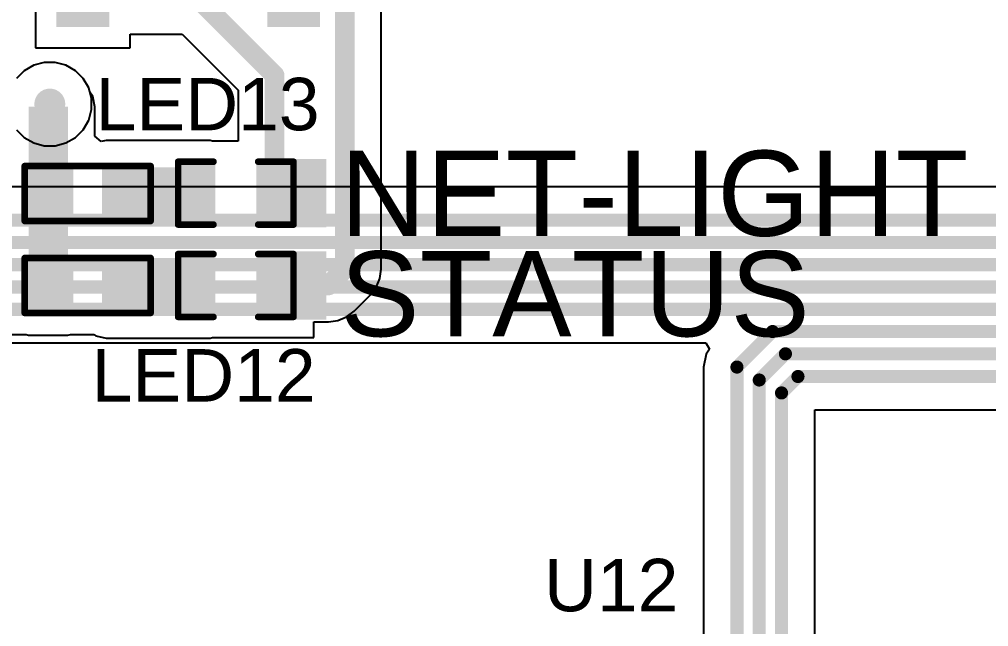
# Model space of a CAD drawing. Header units: millimetres. Extents: x 0 to 214, y 0 to 214.
# Drawn here: x 1.403 to 2.142, y 2.621 to 3.085 of the extents above; entities that cross this region are included whole.
import ezdxf

# ---------------------------------------------------------------- set-up
doc = ezdxf.new("R2010")
doc.units = ezdxf.units.MM
doc.header["$MEASUREMENT"] = 0
for name, color, linetype in [('BottomLayer', 5, 'Continuous'), ('BottomSolder', 6, 'Continuous'), ('TopLayer', 1, 'Continuous'), ('TopOverlay', 2, 'Continuous'), ('TopPaste', 8, 'Continuous'), ('TopSolder', 216, 'Continuous'), ('ViaHoleLayer', 16, 'Continuous')]:
    doc.layers.add(name, color=color, linetype=linetype)
doc.styles.add('Arial', font='', dxfattribs={"height": 0.2})
doc.styles.get('Arial').set_extended_font_data('Arial')

# ---------------------------------------------------------------- blocks, each defined once
blk = doc.blocks.new('SOT_23_45')
at = {"layer": 'TopLayer'}
for points in [[(-0.01614, 0.05748), (0.01614, 0.05748), (0.01614, 0.02126), (-0.01614, 0.02126)], [(-0.05354, -0.02126), (-0.02126, -0.02126), (-0.02126, -0.05748), (-0.05354, -0.05748)], [(0.02126, -0.02126), (0.05354, -0.02126), (0.05354, -0.05748), (0.02126, -0.05748)]]:
    blk.add_hatch(color=1, dxfattribs=at).paths.add_polyline_path(points)
at = {"layer": 'TopPaste'}
for points in [[(-0.01614, 0.05748), (0.01614, 0.05748), (0.01614, 0.02126), (-0.01614, 0.02126)], [(-0.05354, -0.02126), (-0.02126, -0.02126), (-0.02126, -0.05748), (-0.05354, -0.05748)], [(0.02126, -0.02126), (0.05354, -0.02126), (0.05354, -0.05748), (0.02126, -0.05748)]]:
    blk.add_hatch(color=8, dxfattribs=at).paths.add_polyline_path(points)
at = {"layer": 'TopSolder'}
for points in [[(-0.02014, 0.06148), (0.02014, 0.06148), (0.02014, 0.01726), (-0.02014, 0.01726)], [(-0.05754, -0.01726), (-0.01726, -0.01726), (-0.01726, -0.06148), (-0.05754, -0.06148)], [(0.01726, -0.01726), (0.05754, -0.01726), (0.05754, -0.06148), (0.01726, -0.06148)]]:
    blk.add_hatch(color=216, dxfattribs=at).paths.add_polyline_path(points)
at = {"layer": 'TopOverlay', "const_width": 0.005}
for points in [[(-0.022, 0.032), (-0.061, 0.032)], [(-0.061, 0.032), (-0.061, -0.023)], [(0.061, 0.032), (0.022, 0.032)], [(0.061, 0.032), (0.061, -0.023)], [(0.013, -0.031), (-0.013, -0.031)], [(-0.066, -0.041), (-0.066, -0.051)], [(-0.061, -0.046), (-0.066, -0.041)], [(-0.061, -0.046), (-0.066, -0.051)]]:
    blk.add_lwpolyline(points, dxfattribs=at)
at = {"layer": 'TopOverlay', "const_width": 0.0025}
for points in [[(-0.06225, 0.032, 1), (-0.05975, 0.032, 1)], [(-0.06225, 0.032, 1), (-0.05975, 0.032, 1)], [(-0.02325, 0.032, 1), (-0.02075, 0.032, 1)], [(0.02075, 0.032, 1), (0.02325, 0.032, 1)], [(0.05975, 0.032, 1), (0.06225, 0.032, 1)], [(0.05975, 0.032, 1), (0.06225, 0.032, 1)], [(-0.06225, -0.023, 1), (-0.05975, -0.023, 1)], [(0.05975, -0.023, 1), (0.06225, -0.023, 1)], [(-0.01425, -0.031, 1), (-0.01175, -0.031, 1)], [(0.01175, -0.031, 1), (0.01425, -0.031, 1)], [(-0.06725, -0.041, 1), (-0.06475, -0.041, 1)], [(-0.06725, -0.041, 1), (-0.06475, -0.041, 1)], [(-0.06225, -0.046, 1), (-0.05975, -0.046, 1)], [(-0.06225, -0.046, 1), (-0.05975, -0.046, 1)], [(-0.06725, -0.051, 1), (-0.06475, -0.051, 1)], [(-0.06725, -0.051, 1), (-0.06475, -0.051, 1)]]:
    blk.add_lwpolyline(points, format="xyb", close=True, dxfattribs=at)
blk = doc.blocks.new('R___0603_131')
at = {"layer": 'TopLayer'}
for points in [[(-0.015, 0.0175), (-0.015, -0.0175), (-0.045, -0.0175), (-0.045, 0.0175)], [(0.045, 0.0175), (0.045, -0.0175), (0.015, -0.0175), (0.015, 0.0175)]]:
    blk.add_hatch(color=1, dxfattribs=at).paths.add_polyline_path(points)
at = {"layer": 'TopPaste'}
for points in [[(-0.015, 0.0175), (-0.015, -0.0175), (-0.045, -0.0175), (-0.045, 0.0175)], [(0.045, 0.0175), (0.045, -0.0175), (0.015, -0.0175), (0.015, 0.0175)]]:
    blk.add_hatch(color=8, dxfattribs=at).paths.add_polyline_path(points)
at = {"layer": 'TopSolder'}
for points in [[(-0.011, 0.0215), (-0.011, -0.0215), (-0.049, -0.0215), (-0.049, 0.0215)], [(0.049, 0.0215), (0.049, -0.0215), (0.011, -0.0215), (0.011, 0.0215)]]:
    blk.add_hatch(color=216, dxfattribs=at).paths.add_polyline_path(points)
at = {"layer": 'TopOverlay', "const_width": 0.005}
for points in [[(-0.048, 0.021), (-0.048, -0.021)], [(0.048, 0.021), (-0.048, 0.021)], [(0.048, 0.021), (0.048, -0.021)], [(0.048, -0.021), (-0.048, -0.021)]]:
    blk.add_lwpolyline(points, dxfattribs=at)
at = {"layer": 'TopOverlay', "const_width": 0.0025}
for points in [[(-0.04925, 0.021, 1), (-0.04675, 0.021, 1)], [(-0.04925, 0.021, 1), (-0.04675, 0.021, 1)], [(0.04675, 0.021, 1), (0.04925, 0.021, 1)], [(0.04675, 0.021, 1), (0.04925, 0.021, 1)], [(-0.04925, -0.021, 1), (-0.04675, -0.021, 1)], [(-0.04925, -0.021, 1), (-0.04675, -0.021, 1)], [(0.04675, -0.021, 1), (0.04925, -0.021, 1)], [(0.04675, -0.021, 1), (0.04925, -0.021, 1)]]:
    blk.add_lwpolyline(points, format="xyb", close=True, dxfattribs=at)
blk = doc.blocks.new('R___0603_139')
at = {"layer": 'TopLayer'}
for points in [[(-0.015, 0.0175), (-0.015, -0.0175), (-0.045, -0.0175), (-0.045, 0.0175)], [(0.045, 0.0175), (0.045, -0.0175), (0.015, -0.0175), (0.015, 0.0175)]]:
    blk.add_hatch(color=1, dxfattribs=at).paths.add_polyline_path(points)
at = {"layer": 'TopPaste'}
for points in [[(-0.015, 0.0175), (-0.015, -0.0175), (-0.045, -0.0175), (-0.045, 0.0175)], [(0.045, 0.0175), (0.045, -0.0175), (0.015, -0.0175), (0.015, 0.0175)]]:
    blk.add_hatch(color=8, dxfattribs=at).paths.add_polyline_path(points)
at = {"layer": 'TopSolder'}
for points in [[(-0.011, 0.0215), (-0.011, -0.0215), (-0.049, -0.0215), (-0.049, 0.0215)], [(0.049, 0.0215), (0.049, -0.0215), (0.011, -0.0215), (0.011, 0.0215)]]:
    blk.add_hatch(color=216, dxfattribs=at).paths.add_polyline_path(points)
at = {"layer": 'TopOverlay', "const_width": 0.005}
for points in [[(0.048, 0.021), (-0.048, 0.021)], [(-0.048, 0.021), (-0.048, -0.021)], [(0.048, 0.021), (0.048, -0.021)], [(0.048, -0.021), (-0.048, -0.021)]]:
    blk.add_lwpolyline(points, dxfattribs=at)
at = {"layer": 'TopOverlay', "const_width": 0.0025}
for points in [[(-0.04925, 0.021, 1), (-0.04675, 0.021, 1)], [(-0.04925, 0.021, 1), (-0.04675, 0.021, 1)], [(0.04675, 0.021, 1), (0.04925, 0.021, 1)], [(0.04675, 0.021, 1), (0.04925, 0.021, 1)], [(-0.04925, -0.021, 1), (-0.04675, -0.021, 1)], [(-0.04925, -0.021, 1), (-0.04675, -0.021, 1)], [(0.04675, -0.021, 1), (0.04925, -0.021, 1)], [(0.04675, -0.021, 1), (0.04925, -0.021, 1)]]:
    blk.add_lwpolyline(points, format="xyb", close=True, dxfattribs=at)
blk = doc.blocks.new('SOT_23_154')
at = {"layer": 'TopLayer'}
for points in [[(-0.01614, 0.05748), (0.01614, 0.05748), (0.01614, 0.02126), (-0.01614, 0.02126)], [(-0.05354, -0.02126), (-0.02126, -0.02126), (-0.02126, -0.05748), (-0.05354, -0.05748)], [(0.02126, -0.02126), (0.05354, -0.02126), (0.05354, -0.05748), (0.02126, -0.05748)]]:
    blk.add_hatch(color=1, dxfattribs=at).paths.add_polyline_path(points)
at = {"layer": 'TopPaste'}
for points in [[(-0.01614, 0.05748), (0.01614, 0.05748), (0.01614, 0.02126), (-0.01614, 0.02126)], [(-0.05354, -0.02126), (-0.02126, -0.02126), (-0.02126, -0.05748), (-0.05354, -0.05748)], [(0.02126, -0.02126), (0.05354, -0.02126), (0.05354, -0.05748), (0.02126, -0.05748)]]:
    blk.add_hatch(color=8, dxfattribs=at).paths.add_polyline_path(points)
at = {"layer": 'TopSolder'}
for points in [[(-0.02014, 0.06148), (0.02014, 0.06148), (0.02014, 0.01726), (-0.02014, 0.01726)], [(-0.05754, -0.01726), (-0.01726, -0.01726), (-0.01726, -0.06148), (-0.05754, -0.06148)], [(0.01726, -0.01726), (0.05754, -0.01726), (0.05754, -0.06148), (0.01726, -0.06148)]]:
    blk.add_hatch(color=216, dxfattribs=at).paths.add_polyline_path(points)
at = {"layer": 'TopOverlay', "const_width": 0.005}
for points in [[(-0.022, 0.032), (-0.061, 0.032)], [(-0.061, 0.032), (-0.061, -0.023)], [(0.061, 0.032), (0.022, 0.032)], [(0.061, 0.032), (0.061, -0.023)], [(0.013, -0.031), (-0.013, -0.031)], [(-0.066, -0.041), (-0.066, -0.051)], [(-0.061, -0.046), (-0.066, -0.041)], [(-0.061, -0.046), (-0.066, -0.051)]]:
    blk.add_lwpolyline(points, dxfattribs=at)
at = {"layer": 'TopOverlay', "const_width": 0.0025}
for points in [[(-0.06225, 0.032, 1), (-0.05975, 0.032, 1)], [(-0.06225, 0.032, 1), (-0.05975, 0.032, 1)], [(-0.02325, 0.032, 1), (-0.02075, 0.032, 1)], [(0.02075, 0.032, 1), (0.02325, 0.032, 1)], [(0.05975, 0.032, 1), (0.06225, 0.032, 1)], [(0.05975, 0.032, 1), (0.06225, 0.032, 1)], [(-0.06225, -0.023, 1), (-0.05975, -0.023, 1)], [(0.05975, -0.023, 1), (0.06225, -0.023, 1)], [(-0.01425, -0.031, 1), (-0.01175, -0.031, 1)], [(0.01175, -0.031, 1), (0.01425, -0.031, 1)], [(-0.06725, -0.041, 1), (-0.06475, -0.041, 1)], [(-0.06725, -0.041, 1), (-0.06475, -0.041, 1)], [(-0.06225, -0.046, 1), (-0.05975, -0.046, 1)], [(-0.06225, -0.046, 1), (-0.05975, -0.046, 1)], [(-0.06725, -0.051, 1), (-0.06475, -0.051, 1)], [(-0.06725, -0.051, 1), (-0.06475, -0.051, 1)]]:
    blk.add_lwpolyline(points, format="xyb", close=True, dxfattribs=at)
blk = doc.blocks.new('LED_0603_155')
at = {"layer": 'TopLayer'}
for points in [[(-0.03937, 0.01969), (-0.01969, 0.01969), (-0.01969, -0.01969), (-0.03937, -0.01969)], [(0.01969, 0.01969), (0.03937, 0.01969), (0.03937, -0.01969), (0.01969, -0.01969)]]:
    blk.add_hatch(color=1, dxfattribs=at).paths.add_polyline_path(points)
at = {"layer": 'TopOverlay'}
blk.add_hatch(color=2, dxfattribs=at).paths.add_polyline_path([(0.044, -0.026), (0.069, -0.026), (0.069, 0.026), (0.044, 0.026)])
at = {"layer": 'TopPaste'}
for points in [[(-0.03937, 0.01969), (-0.01969, 0.01969), (-0.01969, -0.01969), (-0.03937, -0.01969)], [(0.01969, 0.01969), (0.03937, 0.01969), (0.03937, -0.01969), (0.01969, -0.01969)]]:
    blk.add_hatch(color=8, dxfattribs=at).paths.add_polyline_path(points)
at = {"layer": 'TopSolder'}
for points in [[(-0.04337, 0.02369), (-0.01569, 0.02369), (-0.01569, -0.02369), (-0.04337, -0.02369)], [(0.01569, 0.02369), (0.04337, 0.02369), (0.04337, -0.02369), (0.01569, -0.02369)]]:
    blk.add_hatch(color=216, dxfattribs=at).paths.add_polyline_path(points)
at = {"layer": 'TopOverlay', "const_width": 0.005}
for points in [[(-0.044, -0.024), (-0.044, 0.024)], [(-0.044, 0.024), (-0.017, 0.024)], [(0.017, 0.024), (0.044, 0.024)], [(0.044, -0.024), (0.044, 0.024)], [(-0.044, -0.024), (-0.017, -0.024)], [(0.017, -0.024), (0.044, -0.024)]]:
    blk.add_lwpolyline(points, dxfattribs=at)
at = {"layer": 'TopOverlay', "const_width": 0.0025}
for points in [[(-0.04525, 0.024, 1), (-0.04275, 0.024, 1)], [(-0.04525, 0.024, 1), (-0.04275, 0.024, 1)], [(-0.01825, 0.024, 1), (-0.01575, 0.024, 1)], [(0.01575, 0.024, 1), (0.01825, 0.024, 1)], [(0.04275, 0.024, 1), (0.04525, 0.024, 1)], [(0.04275, 0.024, 1), (0.04525, 0.024, 1)], [(-0.04525, -0.024, 1), (-0.04275, -0.024, 1)], [(-0.04525, -0.024, 1), (-0.04275, -0.024, 1)], [(-0.01825, -0.024, 1), (-0.01575, -0.024, 1)], [(0.01575, -0.024, 1), (0.01825, -0.024, 1)], [(0.04275, -0.024, 1), (0.04525, -0.024, 1)], [(0.04275, -0.024, 1), (0.04525, -0.024, 1)]]:
    blk.add_lwpolyline(points, format="xyb", close=True, dxfattribs=at)
blk = doc.blocks.new('LED_0603_156')
at = {"layer": 'TopLayer'}
for points in [[(-0.03937, 0.01969), (-0.01969, 0.01969), (-0.01969, -0.01969), (-0.03937, -0.01969)], [(0.01969, 0.01969), (0.03937, 0.01969), (0.03937, -0.01969), (0.01969, -0.01969)]]:
    blk.add_hatch(color=1, dxfattribs=at).paths.add_polyline_path(points)
at = {"layer": 'TopOverlay'}
blk.add_hatch(color=2, dxfattribs=at).paths.add_polyline_path([(0.044, -0.026), (0.069, -0.026), (0.069, 0.026), (0.044, 0.026)])
at = {"layer": 'TopPaste'}
for points in [[(-0.03937, 0.01969), (-0.01969, 0.01969), (-0.01969, -0.01969), (-0.03937, -0.01969)], [(0.01969, 0.01969), (0.03937, 0.01969), (0.03937, -0.01969), (0.01969, -0.01969)]]:
    blk.add_hatch(color=8, dxfattribs=at).paths.add_polyline_path(points)
at = {"layer": 'TopSolder'}
for points in [[(-0.04337, 0.02369), (-0.01569, 0.02369), (-0.01569, -0.02369), (-0.04337, -0.02369)], [(0.01569, 0.02369), (0.04337, 0.02369), (0.04337, -0.02369), (0.01569, -0.02369)]]:
    blk.add_hatch(color=216, dxfattribs=at).paths.add_polyline_path(points)
at = {"layer": 'TopOverlay', "const_width": 0.005}
for points in [[(-0.044, -0.024), (-0.044, 0.024)], [(-0.044, 0.024), (-0.017, 0.024)], [(0.017, 0.024), (0.044, 0.024)], [(0.044, -0.024), (0.044, 0.024)], [(-0.044, -0.024), (-0.017, -0.024)], [(0.017, -0.024), (0.044, -0.024)]]:
    blk.add_lwpolyline(points, dxfattribs=at)
at = {"layer": 'TopOverlay', "const_width": 0.0025}
for points in [[(-0.04525, 0.024, 1), (-0.04275, 0.024, 1)], [(-0.04525, 0.024, 1), (-0.04275, 0.024, 1)], [(-0.01825, 0.024, 1), (-0.01575, 0.024, 1)], [(0.01575, 0.024, 1), (0.01825, 0.024, 1)], [(0.04275, 0.024, 1), (0.04525, 0.024, 1)], [(0.04275, 0.024, 1), (0.04525, 0.024, 1)], [(-0.04525, -0.024, 1), (-0.04275, -0.024, 1)], [(-0.04525, -0.024, 1), (-0.04275, -0.024, 1)], [(-0.01825, -0.024, 1), (-0.01575, -0.024, 1)], [(0.01575, -0.024, 1), (0.01825, -0.024, 1)], [(0.04275, -0.024, 1), (0.04525, -0.024, 1)], [(0.04275, -0.024, 1), (0.04525, -0.024, 1)]]:
    blk.add_lwpolyline(points, format="xyb", close=True, dxfattribs=at)

msp = doc.modelspace()

# ---------------------------------------------------------------- hatches: boundary and pattern name
at = {"layer": 'BottomLayer'}
h = msp.add_hatch(color=5, dxfattribs=at)
edge = h.paths.add_edge_path()
edge.add_arc((1.426, 3.02), 0.01181, 0, 360)
at = {"layer": 'BottomSolder'}
h = msp.add_hatch(color=6, dxfattribs=at)
edge = h.paths.add_edge_path()
edge.add_arc((1.426, 3.02), 0.00591, 0, 360)
at = {"layer": 'TopLayer'}
h = msp.add_hatch(color=1, dxfattribs=at)
edge = h.paths.add_edge_path()
edge.add_arc((1.426, 3.02), 0.01181, 0, 360)
for points in [[(1.40987, 2.8641), (1.43987, 2.8641), (1.43987, 3.018), (1.40987, 3.018)], [(1.46887, 2.93235), (1.54818, 2.93235), (1.54818, 2.97172), (1.46887, 2.97172)], [(1.46887, 2.86192), (1.54818, 2.86192), (1.54818, 2.90129), (1.46887, 2.90129)]]:
    msp.add_hatch(color=1, dxfattribs=at).paths.add_polyline_path(points)
at = {"layer": 'TopSolder'}
h = msp.add_hatch(color=216, dxfattribs=at)
edge = h.paths.add_edge_path()
edge.add_arc((1.426, 3.02), 0.00591, 0, 360)
at = {"layer": 'ViaHoleLayer'}
h = msp.add_hatch(color=16, dxfattribs=at)
edge = h.paths.add_edge_path()
edge.add_arc((1.426, 3.02), 0.00591, 0, 360)

# ---------------------------------------------------------------- linework, layer by layer
at = {"layer": 'BottomLayer'}
for p, q in [((1.40647, 3.04546), (1.40054, 3.03953)), ((1.41372, 3.04964), (1.40647, 3.04546)), ((1.42181, 3.05181), (1.41372, 3.04964)), ((1.43019, 3.05181), (1.42181, 3.05181)), ((1.43828, 3.04964), (1.43019, 3.05181)), ((1.44553, 3.04546), (1.43828, 3.04964)), ((1.45146, 3.03953), (1.44553, 3.04546)), ((1.45564, 3.03228), (1.45146, 3.03953)), ((1.45781, 3.02419), (1.45564, 3.03228)), ((1.45781, 3.01581), (1.45781, 3.02419)), ((1.45564, 3.00772), (1.45781, 3.01581)), ((1.45146, 3.00047), (1.45564, 3.00772)), ((1.40054, 3.00047), (1.40647, 2.99454)), ((1.40647, 2.99454), (1.41372, 2.99036)), ((1.43828, 2.99036), (1.44553, 2.99454)), ((1.44553, 2.99454), (1.45146, 3.00047)), ((1.41372, 2.99036), (1.42181, 2.98819)), ((1.42181, 2.98819), (1.43019, 2.98819)), ((1.43019, 2.98819), (1.43828, 2.99036)), ((3.20285, 2.95693), (0.70232, 2.95693)), ((0.61906, 2.83795), (1.92634, 2.83795)), ((1.92634, 2.83795), (1.92902, 2.83295)), ((1.92902, 2.83295), (1.92645, 2.82911)), ((1.92645, 2.82911), (1.92451, 2.81935)), ((1.92451, 2.81935), (1.92451, 2.57278)), ((2.00949, 2.24298), (2.00949, 2.78666)), ((2.00949, 2.78666), (3.754, 2.78666))]:
    msp.add_line(p, q, dxfattribs=at)
at = {"layer": 'BottomLayer', "const_width": 0.01}
for points in [[(0.69176, 2.93144), (3.21341, 2.93144)], [(0.68331, 2.91444), (3.22045, 2.91444)], [(0.67345, 2.89744), (3.22749, 2.89744)], [(0.6664, 2.88044), (3.23597, 2.88044)], [(0.6085, 2.86344), (3.6749, 2.86344)], [(1.95, 2.81935), (1.97709, 2.84644)], [(1.97709, 2.84644), (3.68295, 2.84644)], [(1.967, 2.80948), (1.98696, 2.82944)], [(1.98696, 2.82944), (3.74584, 2.82944)], [(1.95, 2.56201), (1.95, 2.81935)], [(1.984, 2.79961), (1.99653, 2.81215)], [(1.99653, 2.81215), (3.754, 2.81215)], [(1.967, 2.44193), (1.967, 2.80948)], [(1.984, 2.24298), (1.984, 2.79961)]]:
    msp.add_lwpolyline(points, dxfattribs=at)
at = {"layer": 'BottomLayer', "const_width": 0.005}
for points in [[(1.97459, 2.84644, 1), (1.97959, 2.84644, 1)], [(1.97459, 2.84644, 1), (1.97959, 2.84644, 1)], [(1.98446, 2.82944, 1), (1.98946, 2.82944, 1)], [(1.98446, 2.82944, 1), (1.98946, 2.82944, 1)], [(1.9475, 2.81935, 1), (1.9525, 2.81935, 1)], [(1.9475, 2.81935, 1), (1.9525, 2.81935, 1)], [(1.99403, 2.81215, 1), (1.99903, 2.81215, 1)], [(1.99403, 2.81215, 1), (1.99903, 2.81215, 1)], [(1.9645, 2.80948, 1), (1.9695, 2.80948, 1)], [(1.9645, 2.80948, 1), (1.9695, 2.80948, 1)], [(1.9815, 2.79961, 1), (1.9865, 2.79961, 1)], [(1.9815, 2.79961, 1), (1.9865, 2.79961, 1)]]:
    msp.add_lwpolyline(points, format="xyb", close=True, dxfattribs=at)
at = {"layer": 'TopLayer'}
for p, q in [((1.41508, 3.13914), (1.41508, 3.06292)), ((1.6786, 2.89403), (1.6786, 3.09224)), ((1.48736, 3.06292), (1.48736, 3.07329)), ((1.48736, 3.07329), (1.52685, 3.07329)), ((1.52685, 3.07329), (1.56966, 3.03048)), ((1.41508, 3.06292), (1.48736, 3.06292)), ((1.40647, 3.04546), (1.40054, 3.03953)), ((1.41372, 3.04964), (1.40647, 3.04546)), ((1.42181, 3.05181), (1.41372, 3.04964)), ((1.43019, 3.05181), (1.42181, 3.05181)), ((1.43828, 3.04964), (1.43019, 3.05181)), ((1.44553, 3.04546), (1.43828, 3.04964)), ((1.45146, 3.03953), (1.44553, 3.04546)), ((1.45564, 3.03228), (1.45146, 3.03953)), ((1.45649, 3.02912), (1.45564, 3.03228)), ((1.56966, 3.03048), (1.56966, 2.99172)), ((1.45871, 3.0258), (1.45649, 3.02912)), ((1.46026, 3.018), (1.45871, 3.0258)), ((1.46026, 2.9955), (1.46026, 3.018)), ((1.46526, 2.99139), (1.46026, 2.9955)), ((1.46887, 2.99211), (1.46526, 2.99139)), ((1.54818, 2.99211), (1.46887, 2.99211)), ((1.55015, 2.99172), (1.54818, 2.99211)), ((1.56966, 2.99172), (1.55015, 2.99172)), ((1.67766, 2.88686), (1.6786, 2.89403)), ((1.67489, 2.88017), (1.67766, 2.88686)), ((1.67048, 2.87442), (1.67489, 2.88017)), ((1.65805, 2.86199), (1.67048, 2.87442)), ((1.6523, 2.85758), (1.65805, 2.86199)), ((1.62724, 2.84192), (1.62724, 2.85386)), ((1.62724, 2.85386), (1.63843, 2.85386)), ((1.63843, 2.85386), (1.64561, 2.85481)), ((1.64561, 2.85481), (1.6523, 2.85758)), ((1.38987, 2.8441), (1.4079, 2.8441)), ((1.4079, 2.8441), (1.40987, 2.84371)), ((1.40987, 2.84371), (1.43987, 2.84371)), ((1.43987, 2.84371), (1.44184, 2.8441)), ((1.44184, 2.8441), (1.45953, 2.8441)), ((1.45953, 2.8441), (1.46106, 2.84308)), ((1.46106, 2.84308), (1.46887, 2.84152)), ((1.46887, 2.84152), (1.54818, 2.84152)), ((1.54818, 2.84152), (1.55015, 2.84192)), ((1.55015, 2.84192), (1.62724, 2.84192))]:
    msp.add_line(p, q, dxfattribs=at)
at = {"layer": 'TopLayer', "const_width": 0.015}
for points in [[(1.53834, 3.10103), (1.5974, 3.04197)], [(1.65087, 2.89403), (1.65087, 3.09224)], [(1.5974, 2.95203), (1.5974, 3.04197)], [(1.63843, 2.8816), (1.65087, 2.89403)], [(1.5974, 2.8816), (1.63843, 2.8816)]]:
    msp.add_lwpolyline(points, dxfattribs=at)
at = {"layer": 'TopLayer', "const_width": 0.0075}
for points in [[(1.59365, 3.04197, 1), (1.60115, 3.04197, 1)], [(1.59365, 3.04197, 1), (1.60115, 3.04197, 1)], [(1.59365, 2.95203, 1), (1.60115, 2.95203, 1)], [(1.64712, 2.89403, 1), (1.65462, 2.89403, 1)], [(1.64712, 2.89403, 1), (1.65462, 2.89403, 1)], [(1.59365, 2.8816, 1), (1.60115, 2.8816, 1)], [(1.63468, 2.8816, 1), (1.64218, 2.8816, 1)], [(1.63468, 2.8816, 1), (1.64218, 2.8816, 1)]]:
    msp.add_lwpolyline(points, format="xyb", close=True, dxfattribs=at)

# ---------------------------------------------------------------- block references
at = {"rotation": 180}
for name, p in [('SOT_23_45', (1.45122, 3.1404)), ('SOT_23_154', (1.61198, 3.1404)), ('R___0603_131', (1.45487, 2.95176)), ('R___0603_139', (1.45487, 2.8816))]:
    msp.add_blockref(name, p, dxfattribs=at)
for name, p in [('LED_0603_155', (1.56787, 2.95203)), ('LED_0603_156', (1.56787, 2.8816))]:
    msp.add_blockref(name, p)

# ---------------------------------------------------------------- texts
at = {"layer": 'TopOverlay', "style": 'Arial'}
for s, p in [('LED13', (1.4609, 3.00001)), ('LED12', (1.4579, 2.79304)), ('U12', (1.80288, 2.63304))]:
    msp.add_text(s, height=0.04, dxfattribs=at).set_placement(p)
for s, p in [('NET-LIGHT', (1.64737, 2.91945)), ('STATUS', (1.64737, 2.8428))]:
    msp.add_text(s, height=0.065, rotation=360, dxfattribs=at).set_placement(p)

doc.saveas('drawing.dxf')
